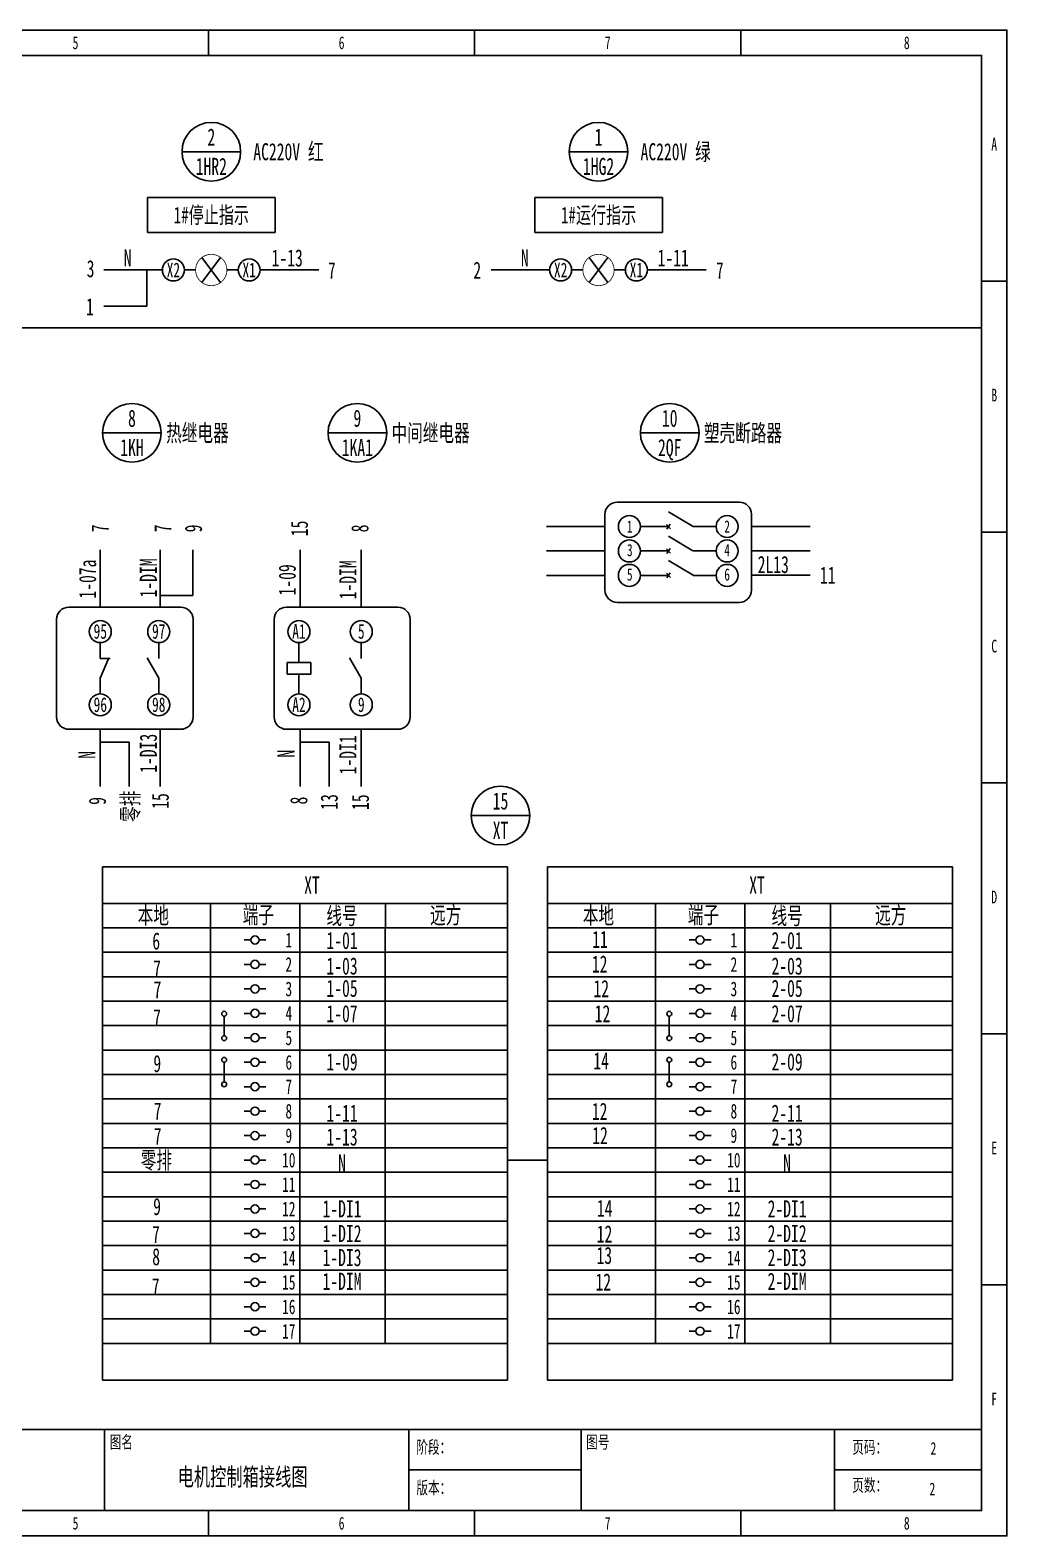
# Model space of a CAD drawing. Header units: millimetres. Extents: x 401220 to 2750366, y -101310 to 943175.
# Drawn here: x 1273953 to 1300607, y -44391 to -3311 of the extents above; entities that cross this region are included whole.
import ezdxf
from ezdxf.enums import TextEntityAlignment as Align

# ---------------------------------------------------------------- set-up
doc = ezdxf.new("R2010")
doc.units = ezdxf.units.MM
doc.styles.add('ROM-S', font='NSimSun.ttf', dxfattribs={"width": 0.67})

msp = doc.modelspace()

# ---------------------------------------------------------------- linework, layer by layer
at = {"ltscale": 4}
for p, q in [((1278821.76611, -4002.49137), (1278821.76611, -3310.90745)), ((1286083.3973, -4002.49137), (1286083.3973, -3310.90745)), ((1293345.02849, -4002.49137), (1293345.02849, -3310.90745)), ((1299915.07576, -10157.58829), (1300606.65968, -10157.58829)), ((1299915.07576, -17004.26912), (1300606.65968, -17004.26912)), ((1299915.07576, -23850.94996), (1300606.65968, -23850.94996)), ((1279976.76572, -28134.114), (1279789.25236, -28134.114)), ((1280201.78175, -28134.114), (1280389.29511, -28134.114)), ((1292121.55742, -28134.114), (1291934.04406, -28134.114)), ((1292346.57345, -28134.114), (1292534.08681, -28134.114)), ((1279976.76573, -28801.10648), (1279789.25237, -28801.10648)), ((1280201.78177, -28801.10648), (1280389.29512, -28801.10648)), ((1292121.55743, -28801.10648), (1291934.04407, -28801.10648)), ((1292346.57347, -28801.10648), (1292534.08682, -28801.10648)), ((1279976.76575, -29468.09897), (1279789.25239, -29468.09897)), ((1280201.78178, -29468.09897), (1280389.29514, -29468.09897)), ((1292121.55745, -29468.09897), (1291934.04409, -29468.09897)), ((1292346.57348, -29468.09897), (1292534.08684, -29468.09897)), ((1279976.76572, -30135.09146), (1279789.25236, -30135.09146)), ((1279976.76572, -30135.09146), (1279789.25236, -30135.09146)), ((1280201.78175, -30135.09146), (1280389.29511, -30135.09146)), ((1280201.78175, -30135.09146), (1280389.29511, -30135.09146)), ((1292121.55742, -30135.09146), (1291934.04406, -30135.09146)), ((1292121.55742, -30135.09146), (1291934.04406, -30135.09146)), ((1292346.57345, -30135.09146), (1292534.08681, -30135.09146)), ((1292346.57345, -30135.09146), (1292534.08681, -30135.09146)), ((1279976.76573, -30802.08394), (1279789.25237, -30802.08394)), ((1280201.78177, -30802.08394), (1280389.29512, -30802.08394)), ((1292121.55743, -30802.08394), (1291934.04407, -30802.08394)), ((1292346.57347, -30802.08394), (1292534.08682, -30802.08394)), ((1299915.07576, -30697.6308), (1300606.65968, -30697.6308)), ((1279976.76575, -31469.07643), (1279789.25239, -31469.07643)), ((1280201.78178, -31469.07643), (1280389.29514, -31469.07643)), ((1292121.55745, -31469.07643), (1291934.04409, -31469.07643)), ((1292346.57348, -31469.07643), (1292534.08684, -31469.07643)), ((1279976.76572, -32136.06892), (1279789.25236, -32136.06892)), ((1280201.78175, -32136.06892), (1280389.29511, -32136.06892)), ((1292121.55742, -32136.06892), (1291934.04406, -32136.06892)), ((1292346.57345, -32136.06892), (1292534.08681, -32136.06892)), ((1279976.76572, -32803.0614), (1279789.25236, -32803.0614)), ((1280201.78175, -32803.0614), (1280389.29511, -32803.0614)), ((1292121.55742, -32803.0614), (1291934.04406, -32803.0614)), ((1292346.57345, -32803.0614), (1292534.08681, -32803.0614)), ((1279976.76581, -33470.05389), (1279789.25245, -33470.05389)), ((1280201.78184, -33470.05389), (1280389.2952, -33470.05389)), ((1292121.55751, -33470.05389), (1291934.04415, -33470.05389)), ((1292346.57354, -33470.05389), (1292534.0869, -33470.05389)), ((1279976.76572, -34137.04638), (1279789.25236, -34137.04638)), ((1280201.78175, -34137.04638), (1280389.29511, -34137.04638)), ((1292121.55742, -34137.04638), (1291934.04406, -34137.04638)), ((1292346.57345, -34137.04638), (1292534.08681, -34137.04638)), ((1279976.76573, -34804.03886), (1279789.25237, -34804.03886)), ((1280201.78177, -34804.03886), (1280389.29512, -34804.03886)), ((1292121.55743, -34804.03886), (1291934.04407, -34804.03886)), ((1292346.57347, -34804.03886), (1292534.08682, -34804.03886)), ((1279976.76575, -35471.03135), (1279789.25239, -35471.03135)), ((1280201.78178, -35471.03135), (1280389.29514, -35471.03135)), ((1292121.55745, -35471.03135), (1291934.04409, -35471.03135)), ((1292346.57348, -35471.03135), (1292534.08684, -35471.03135)), ((1279976.76577, -36138.02384), (1279789.25241, -36138.02384)), ((1280201.7818, -36138.02384), (1280389.29516, -36138.02384)), ((1292121.55747, -36138.02384), (1291934.04411, -36138.02384)), ((1292346.5735, -36138.02384), (1292534.08686, -36138.02384)), ((1279976.76579, -36805.01632), (1279789.25243, -36805.01632)), ((1280201.78182, -36805.01632), (1280389.29518, -36805.01632)), ((1292121.55749, -36805.01632), (1291934.04413, -36805.01632)), ((1292346.57352, -36805.01632), (1292534.08688, -36805.01632)), ((1279976.76581, -37472.00881), (1279789.25245, -37472.00881)), ((1280201.78184, -37472.00881), (1280389.2952, -37472.00881)), ((1292121.55751, -37472.00881), (1291934.04415, -37472.00881)), ((1292346.57354, -37472.00881), (1292534.0869, -37472.00881)), ((1299915.07576, -37544.31164), (1300606.65968, -37544.31164)), ((1279976.76579, -38139.0013), (1279789.25243, -38139.0013)), ((1280201.78182, -38139.0013), (1280389.29518, -38139.0013)), ((1292121.55749, -38139.0013), (1291934.04413, -38139.0013)), ((1292346.57352, -38139.0013), (1292534.08688, -38139.0013)), ((1279976.76581, -38805.99378), (1279789.25245, -38805.99378)), ((1280201.78184, -38805.99378), (1280389.2952, -38805.99378)), ((1292121.55751, -38805.99378), (1291934.04415, -38805.99378)), ((1292346.57354, -38805.99378), (1292534.0869, -38805.99378)), ((1245141.62905, -41486.34), (1299915.07576, -41486.34)), ((1275986.27202, -41486.34), (1275986.27202, -43699.40856)), ((1284285.2791, -41486.34), (1284285.2791, -43699.40856)), ((1288988.04978, -41486.34), (1288988.04978, -43699.40856)), ((1295903.88901, -41486.34), (1295903.88901, -43699.40856)), ((1284285.2791, -42592.87428), (1288988.04978, -42592.87428)), ((1295903.88901, -42592.87428), (1299915.07576, -42592.87428)), ((1278821.76611, -44390.99248), (1278821.76611, -43699.40856)), ((1286083.3973, -44390.99248), (1286083.3973, -43699.40856)), ((1293345.02849, -44390.99248), (1293345.02849, -43699.40856))]:
    msp.add_line(p, q, dxfattribs=at)
for p, q in [((1278097.6969, -6628.52516), (1279697.55342, -6628.52516)), ((1288664.16975, -6628.52516), (1290264.02626, -6628.52516)), ((1277156.16267, -7879.33319), (1280639.08764, -7879.33319)), ((1277156.16267, -8828.37983), (1277156.16267, -7879.33319)), ((1280639.08764, -7879.33319), (1280639.08764, -8828.37983)), ((1287722.63552, -7879.33319), (1291205.56049, -7879.33319)), ((1287722.63552, -8828.37983), (1287722.63552, -7879.33319)), ((1291205.56049, -7879.33319), (1291205.56049, -8828.37983)), ((1280639.08764, -8828.37983), (1277156.16267, -8828.37983)), ((1291205.56049, -8828.37983), (1287722.63552, -8828.37983)), ((1277564.4114, -9854.90262), (1275964.55488, -9854.90262)), ((1277141.32026, -9854.90262), (1277141.32026, -10841.80607)), ((1278163.02469, -9854.90252), (1278363.00694, -9854.90247)), ((1278363.00694, -9854.90247), (1278469.66404, -9854.90247)), ((1278640.3154, -9513.59974), (1279152.26949, -10196.20519)), ((1279322.92085, -9854.90247), (1279429.57795, -9854.90247)), ((1279429.57795, -9854.90247), (1279629.55983, -9854.90252)), ((1280230.83892, -9854.90262), (1281830.69544, -9854.90262)), ((1288130.88424, -9854.90262), (1286531.02772, -9854.90262)), ((1288729.49754, -9854.90252), (1288929.47978, -9854.90247)), ((1288929.47978, -9854.90247), (1289036.13688, -9854.90247)), ((1289206.78825, -9513.59974), (1289718.74233, -10196.20519)), ((1289889.39369, -9854.90247), (1289996.05079, -9854.90247)), ((1289996.05079, -9854.90247), (1290196.03268, -9854.90252)), ((1290797.31177, -9854.90262), (1292397.16828, -9854.90262)), ((1277141.32026, -10841.80607), (1275964.55488, -10841.80607)), ((1245141.62905, -11433.00323), (1299915.07576, -11433.00323)), ((1275931.40263, -14299.94779), (1277531.25915, -14299.94779)), ((1282082.38489, -14299.94779), (1283682.24141, -14299.94779)), ((1290605.64245, -14299.94779), (1292205.49896, -14299.94779)), ((1293305.79731, -16187.19153), (1289972.7629, -16187.19153)), ((1289639.45946, -16520.49497), (1289639.45946, -18589.68711)), ((1291431.40071, -16913.35494), (1291318.4732, -16794.24189)), ((1291420.41474, -16785.27327), (1291330.86912, -16925.91719)), ((1292041.54383, -16853.79842), (1291374.93695, -16453.83429)), ((1293639.10075, -18589.68711), (1293639.10075, -16520.49497)), ((1289639.45946, -16853.79841), (1288039.60294, -16853.79841)), ((1290606.03944, -16853.79842), (1291374.93695, -16853.79842)), ((1292040.83886, -17518.60849), (1291374.23198, -17118.64436)), ((1292672.52077, -16853.79842), (1292041.54383, -16853.79842)), ((1293639.10075, -16851.63226), (1295238.95726, -16851.63226)), ((1275862.81876, -19052.47974), (1275862.81876, -17490.4998)), ((1277502.31223, -19052.47974), (1277502.31223, -17490.4998)), ((1278391.0283, -18731.27874), (1278391.0283, -17490.4998)), ((1281320.07478, -19052.47974), (1281320.07478, -17490.4998)), ((1282984.16571, -19052.47974), (1282984.16571, -17490.4998)), ((1289639.45946, -17520.40529), (1288039.60294, -17520.40529)), ((1290606.03944, -17520.4053), (1291374.93695, -17520.4053)), ((1291430.69574, -17578.16502), (1291317.76822, -17459.05196)), ((1291419.70976, -17450.08334), (1291330.16414, -17590.72726)), ((1292672.52077, -17520.4053), (1292041.54383, -17520.4053)), ((1293639.10075, -17518.23914), (1295238.95726, -17518.23914)), ((1292041.54383, -18185.21537), (1291374.93695, -17785.25124)), ((1289639.45946, -18187.01218), (1288039.60294, -18187.01218)), ((1290606.03944, -18187.01218), (1291374.93695, -18187.01218)), ((1291431.40071, -18244.77189), (1291318.4732, -18125.65884)), ((1291420.41474, -18116.69022), (1291330.86912, -18257.33413)), ((1292672.52077, -18187.01218), (1292041.54383, -18187.01218)), ((1293639.10075, -18184.84602), (1295238.95726, -18184.84602)), ((1277502.31223, -18731.27874), (1278391.0283, -18731.27874)), ((1278065.55809, -19052.47974), (1275009.19531, -19052.47974)), ((1283989.85108, -19052.47974), (1280947.42726, -19052.47974)), ((1289972.7629, -18922.99055), (1293305.79731, -18922.99055)), ((1274675.89205, -19385.78318), (1274675.89205, -22052.21071)), ((1278398.86153, -22052.21071), (1278398.86153, -19385.78318)), ((1280614.12382, -19385.78318), (1280614.12382, -22052.21071)), ((1284323.15452, -22052.21071), (1284323.15452, -19385.78318)), ((1275868.34321, -20022.13436), (1275868.34321, -20188.01717)), ((1277463.12736, -20022.13436), (1277463.12736, -20188.01717)), ((1281288.6715, -20022.13436), (1281288.6715, -20188.01717)), ((1282989.69015, -20022.13436), (1282989.69015, -20188.01717)), ((1275868.34314, -20987.94542), (1276102.63259, -20433.73884)), ((1275868.34321, -20188.01717), (1275868.34318, -20454.65992)), ((1275868.34318, -20454.65992), (1276138.817, -20454.65994)), ((1277463.1273, -20987.94557), (1277143.15604, -20433.73899)), ((1277463.12736, -20188.01731), (1277463.12734, -20454.66006)), ((1281288.6715, -20188.01717), (1281288.67147, -20561.31702)), ((1282989.69009, -20987.94542), (1282669.71883, -20433.73884)), ((1282989.69015, -20188.01717), (1282989.69013, -20454.65992)), ((1280968.70017, -20561.31699), (1280968.70014, -20881.2883)), ((1280968.70014, -20881.2883), (1281608.64275, -20881.28835)), ((1281608.64277, -20561.31705), (1280968.70017, -20561.31699)), ((1281288.67144, -20881.28832), (1281288.67141, -21254.58818)), ((1281608.64275, -20881.28835), (1281608.64277, -20561.31705)), ((1275868.34312, -21254.58818), (1275868.34314, -20987.94542)), ((1275868.34321, -21254.58818), (1275868.34321, -21417.73297)), ((1277463.12728, -21254.58832), (1277463.1273, -20987.94557)), ((1277463.12736, -21254.58818), (1277463.12736, -21417.73297)), ((1281288.6715, -21254.58818), (1281288.6715, -21417.73297)), ((1282989.69007, -21254.58818), (1282989.69009, -20987.94542)), ((1282989.69015, -21254.58818), (1282989.69015, -21417.73297)), ((1278065.55828, -22385.51415), (1275009.19549, -22385.51415)), ((1275862.81876, -23947.49409), (1275862.81876, -22385.51415)), ((1277502.31223, -23947.49409), (1277502.31223, -22385.51415)), ((1280947.42726, -22385.51415), (1283989.85108, -22385.51415)), ((1281320.07478, -23947.49409), (1281320.07478, -22385.51415)), ((1282984.16571, -23947.49409), (1282984.16571, -22385.51415)), ((1275862.81876, -22738.344), (1276656.79407, -22738.344)), ((1276656.79407, -22738.344), (1276656.79407, -23947.49409)), ((1281320.07478, -22738.344), (1282114.05009, -22738.344)), ((1282114.05009, -22738.344), (1282114.05009, -23947.49409)), ((1285989.37956, -24740.98777), (1287589.23608, -24740.98777)), ((1275925.95238, -26134.31597), (1275925.95241, -27134.8047)), ((1275925.95238, -26134.31597), (1286597.83217, -26134.31597)), ((1276308.39185, -26134.31597), (1286980.27164, -26134.31597)), ((1286980.27164, -26134.31597), (1286980.27167, -27134.8047)), ((1288070.74408, -26134.31597), (1288070.74411, -27134.8047)), ((1288070.74408, -26134.31597), (1298742.62387, -26134.31597)), ((1288453.18355, -26134.31597), (1299125.06334, -26134.31597)), ((1299125.06334, -26134.31597), (1299125.06337, -27134.8047)), ((1275925.95241, -27134.8047), (1286980.27167, -27134.8047)), ((1275925.95241, -27134.8047), (1275925.95243, -27801.79718)), ((1278876.61882, -27134.8047), (1278876.61884, -27801.79718)), ((1281310.83551, -27134.8047), (1281310.83553, -27801.79718)), ((1283646.40728, -27134.8047), (1283646.4073, -27801.79718)), ((1286980.27167, -27134.8047), (1286980.27169, -27801.79718)), ((1288070.74411, -27134.8047), (1299125.06337, -27134.8047)), ((1288070.74411, -27134.8047), (1288070.74413, -27801.79718)), ((1291021.41052, -27134.8047), (1291021.41054, -27801.79718)), ((1293455.62721, -27134.8047), (1293455.62723, -27801.79718)), ((1295791.19898, -27134.8047), (1295791.199, -27801.79718)), ((1299125.06337, -27134.8047), (1299125.06339, -27801.79718)), ((1275925.95241, -27801.79718), (1275925.95243, -28468.78967)), ((1275925.95241, -27801.79718), (1275925.95243, -28468.78967)), ((1275925.95241, -27801.79718), (1286597.8322, -27801.79718)), ((1276308.39188, -27801.79718), (1286980.27167, -27801.79718)), ((1278876.61884, -27801.79718), (1278876.61886, -28468.78967)), ((1281310.83553, -27801.79718), (1281310.83555, -28468.78967)), ((1283645.30923, -27801.79718), (1283645.30925, -28468.78967)), ((1286980.27167, -27801.79718), (1286980.27169, -28468.78967)), ((1286980.27167, -27801.79718), (1286980.27169, -28468.78967)), ((1288070.74411, -27801.79718), (1288070.74413, -28468.78967)), ((1288070.74411, -27801.79718), (1288070.74413, -28468.78967)), ((1288070.74411, -27801.79718), (1298742.6239, -27801.79718)), ((1288453.18358, -27801.79718), (1299125.06337, -27801.79718)), ((1291021.41054, -27801.79718), (1291021.41056, -28468.78967)), ((1293455.62723, -27801.79718), (1293455.62725, -28468.78967)), ((1295790.10093, -27801.79718), (1295790.10095, -28468.78967)), ((1299125.06337, -27801.79718), (1299125.06339, -28468.78967)), ((1299125.06337, -27801.79718), (1299125.06339, -28468.78967)), ((1275925.95243, -28468.78967), (1275925.95245, -29135.78216)), ((1275925.95243, -28468.78967), (1275925.95245, -29135.78216)), ((1275925.95243, -28468.78967), (1286597.83222, -28468.78967)), ((1276308.3919, -28468.78967), (1286980.27169, -28468.78967)), ((1278876.61886, -28468.78967), (1278876.61887, -29135.78216)), ((1281310.83555, -28468.78967), (1281310.83556, -29135.78216)), ((1283645.30925, -28468.78967), (1283645.30927, -29135.78216)), ((1286980.27169, -28468.78967), (1286980.2717, -29135.78216)), ((1286980.27169, -28468.78967), (1286980.2717, -29135.78216)), ((1288070.74413, -28468.78967), (1288070.74415, -29135.78216)), ((1288070.74413, -28468.78967), (1288070.74415, -29135.78216)), ((1288070.74413, -28468.78967), (1298742.62392, -28468.78967)), ((1288453.1836, -28468.78967), (1299125.06339, -28468.78967)), ((1291021.41056, -28468.78967), (1291021.41057, -29135.78216)), ((1293455.62725, -28468.78967), (1293455.62727, -29135.78216)), ((1295790.10095, -28468.78967), (1295790.10097, -29135.78216)), ((1299125.06339, -28468.78967), (1299125.0634, -29135.78216)), ((1299125.06339, -28468.78967), (1299125.0634, -29135.78216)), ((1275925.95245, -29135.78216), (1275925.95246, -29802.77464)), ((1275925.95245, -29135.78216), (1275925.95246, -29802.77464)), ((1275925.95245, -29135.78216), (1286597.83224, -29135.78216)), ((1276308.39191, -29135.78216), (1286980.2717, -29135.78216)), ((1278876.61887, -29135.78216), (1278876.61889, -29802.77464)), ((1281310.83556, -29135.78216), (1281310.83558, -29802.77464)), ((1283645.30927, -29135.78216), (1283645.30929, -29802.77464)), ((1286980.2717, -29135.78216), (1286980.27172, -29802.77464)), ((1286980.2717, -29135.78216), (1286980.27172, -29802.77464)), ((1288070.74415, -29135.78216), (1288070.74416, -29802.77464)), ((1288070.74415, -29135.78216), (1288070.74416, -29802.77464)), ((1288070.74415, -29135.78216), (1298742.62394, -29135.78216)), ((1288453.18361, -29135.78216), (1299125.0634, -29135.78216)), ((1291021.41057, -29135.78216), (1291021.41059, -29802.77464)), ((1293455.62727, -29135.78216), (1293455.62728, -29802.77464)), ((1295790.10097, -29135.78216), (1295790.10099, -29802.77464)), ((1299125.0634, -29135.78216), (1299125.06342, -29802.77464)), ((1299125.0634, -29135.78216), (1299125.06342, -29802.77464)), ((1275925.95246, -29802.77464), (1275925.95248, -30469.76713)), ((1275925.95246, -29802.77464), (1275925.95248, -30469.76713)), ((1275925.95246, -29802.77464), (1286597.83225, -29802.77464)), ((1276308.39193, -29802.77464), (1286980.27172, -29802.77464)), ((1278876.61889, -29802.77464), (1278876.61891, -30469.76713)), ((1281310.83558, -29802.77464), (1281310.8356, -30469.76713)), ((1283645.30929, -29802.77464), (1283645.3093, -30469.76713)), ((1286980.27172, -29802.77464), (1286980.27174, -30469.76713)), ((1286980.27172, -29802.77464), (1286980.27174, -30469.76713)), ((1288070.74416, -29802.77464), (1288070.74418, -30469.76713)), ((1288070.74416, -29802.77464), (1288070.74418, -30469.76713)), ((1288070.74416, -29802.77464), (1298742.62395, -29802.77464)), ((1288453.18363, -29802.77464), (1299125.06342, -29802.77464)), ((1291021.41059, -29802.77464), (1291021.41061, -30469.76713)), ((1293455.62728, -29802.77464), (1293455.6273, -30469.76713)), ((1295790.10099, -29802.77464), (1295790.101, -30469.76713)), ((1299125.06342, -29802.77464), (1299125.06344, -30469.76713)), ((1299125.06342, -29802.77464), (1299125.06344, -30469.76713)), ((1279248.58214, -30213.29167), (1279248.58215, -30480.08866)), ((1291393.37384, -30213.29167), (1291393.37385, -30480.08866)), ((1275925.95248, -30469.76713), (1275925.9525, -31136.75962)), ((1275925.95248, -30469.76713), (1275925.9525, -31136.75962)), ((1275925.95248, -30469.76713), (1286597.83227, -30469.76713)), ((1276308.39195, -30469.76713), (1286980.27174, -30469.76713)), ((1278876.61891, -30469.76713), (1278876.61893, -31136.75962)), ((1279248.58217, -30480.08866), (1279248.58216, -30746.88566)), ((1281310.8356, -30469.76713), (1281310.83562, -31136.75962)), ((1283645.3093, -30469.76713), (1283645.30932, -31136.75962)), ((1286980.27174, -30469.76713), (1286980.27176, -31136.75962)), ((1286980.27174, -30469.76713), (1286980.27176, -31136.75962)), ((1288070.74418, -30469.76713), (1288070.7442, -31136.75962)), ((1288070.74418, -30469.76713), (1288070.7442, -31136.75962)), ((1288070.74418, -30469.76713), (1298742.62397, -30469.76713)), ((1288453.18365, -30469.76713), (1299125.06344, -30469.76713)), ((1291021.41061, -30469.76713), (1291021.41063, -31136.75962)), ((1291393.37387, -30480.08866), (1291393.37386, -30746.88566)), ((1293455.6273, -30469.76713), (1293455.62732, -31136.75962)), ((1295790.101, -30469.76713), (1295790.10102, -31136.75962)), ((1299125.06344, -30469.76713), (1299125.06346, -31136.75962)), ((1299125.06344, -30469.76713), (1299125.06346, -31136.75962)), ((1275925.9525, -31136.75962), (1275925.95252, -31803.7521)), ((1275925.9525, -31136.75962), (1275925.95252, -31803.7521)), ((1275925.9525, -31136.75962), (1286597.83229, -31136.75962)), ((1276308.39197, -31136.75962), (1286980.27176, -31136.75962)), ((1278876.61893, -31136.75962), (1278876.61894, -31803.7521)), ((1281310.83562, -31136.75962), (1281310.83564, -31803.7521)), ((1283645.30932, -31136.75962), (1283645.30934, -31803.7521)), ((1286980.27176, -31136.75962), (1286980.27177, -31803.7521)), ((1286980.27176, -31136.75962), (1286980.27177, -31803.7521)), ((1288070.7442, -31136.75962), (1288070.74422, -31803.7521)), ((1288070.7442, -31136.75962), (1288070.74422, -31803.7521)), ((1288070.7442, -31136.75962), (1298742.62399, -31136.75962)), ((1288453.18367, -31136.75962), (1299125.06346, -31136.75962)), ((1291021.41063, -31136.75962), (1291021.41064, -31803.7521)), ((1293455.62732, -31136.75962), (1293455.62734, -31803.7521)), ((1295790.10102, -31136.75962), (1295790.10104, -31803.7521)), ((1299125.06346, -31136.75962), (1299125.06347, -31803.7521)), ((1299125.06346, -31136.75962), (1299125.06347, -31803.7521)), ((1279248.58214, -31471.2611), (1279248.58215, -31738.0581)), ((1291393.37384, -31471.26078), (1291393.37385, -31738.05777)), ((1275925.95252, -31803.7521), (1275925.95254, -32470.74459)), ((1275925.95252, -31803.7521), (1275925.95254, -32470.74459)), ((1275925.95252, -31803.7521), (1286597.83231, -31803.7521)), ((1276308.39199, -31803.7521), (1286980.27177, -31803.7521)), ((1278876.61894, -31803.7521), (1278876.61896, -32470.74459)), ((1279248.58217, -31738.0581), (1279248.58216, -32004.85509)), ((1281310.83564, -31803.7521), (1281310.83565, -32470.74459)), ((1283645.30934, -31803.7521), (1283645.30936, -32470.74459)), ((1286980.27177, -31803.75213), (1286980.27179, -32470.74461)), ((1288070.74422, -31803.7521), (1288070.74424, -32470.74459)), ((1288070.74422, -31803.7521), (1288070.74424, -32470.74459)), ((1288070.74422, -31803.7521), (1298742.62401, -31803.7521)), ((1288453.18369, -31803.7521), (1299125.06347, -31803.7521)), ((1291021.41064, -31803.7521), (1291021.41066, -32470.74459)), ((1291393.37387, -31738.05777), (1291393.37386, -32004.85477)), ((1293455.62734, -31803.7521), (1293455.62735, -32470.74459)), ((1295790.10104, -31803.7521), (1295790.10106, -32470.74459)), ((1299125.06347, -31803.75213), (1299125.06349, -32470.74461)), ((1275925.95254, -32470.74459), (1275925.95255, -33137.73708)), ((1275925.95254, -32470.74459), (1275925.95255, -33137.73708)), ((1275925.95254, -32470.74459), (1286597.83232, -32470.74459)), ((1276308.392, -32470.74459), (1286980.27179, -32470.74459)), ((1278876.61896, -32470.74459), (1278876.61898, -33137.73708)), ((1281310.83565, -32470.74459), (1281310.83567, -33137.73708)), ((1283645.30936, -32470.74459), (1283645.30938, -33137.73708)), ((1286980.27179, -32470.74461), (1286980.27181, -33137.7371)), ((1288070.74424, -32470.74459), (1288070.74425, -33137.73708)), ((1288070.74424, -32470.74459), (1288070.74425, -33137.73708)), ((1288070.74424, -32470.74459), (1298742.62403, -32470.74459)), ((1288453.1837, -32470.74459), (1299125.06349, -32470.74459)), ((1291021.41066, -32470.74459), (1291021.41068, -33137.73708)), ((1293455.62735, -32470.74459), (1293455.62737, -33137.73708)), ((1295790.10106, -32470.74459), (1295790.10108, -33137.73708)), ((1299125.06349, -32470.74461), (1299125.06351, -33137.7371)), ((1275925.95255, -33137.73708), (1275925.95257, -33804.72957)), ((1275925.95255, -33137.73708), (1275925.95257, -33804.72957)), ((1275925.95255, -33137.73708), (1286597.83234, -33137.73708)), ((1276308.39202, -33137.73708), (1286980.27181, -33137.73708)), ((1278876.61898, -33137.73708), (1278876.619, -33804.72957)), ((1281310.83567, -33137.73708), (1281310.83569, -33804.72957)), ((1283645.30938, -33137.73708), (1283645.30939, -33804.72957)), ((1286980.27181, -33137.73708), (1286980.27183, -33804.72957)), ((1286980.27181, -33137.73708), (1286980.27183, -33804.72957)), ((1288070.74425, -33137.73708), (1288070.74427, -33804.72957)), ((1288070.74425, -33137.73708), (1288070.74427, -33804.72957)), ((1288070.74425, -33137.73708), (1298742.62404, -33137.73708)), ((1288453.18372, -33137.73708), (1299125.06351, -33137.73708)), ((1291021.41068, -33137.73708), (1291021.4107, -33804.72957)), ((1293455.62737, -33137.73708), (1293455.62739, -33804.72957)), ((1295790.10108, -33137.73708), (1295790.10109, -33804.72957)), ((1299125.06351, -33137.73708), (1299125.06353, -33804.72957)), ((1299125.06351, -33137.73708), (1299125.06353, -33804.72957)), ((1275925.95257, -33804.72957), (1275925.95259, -34471.72205)), ((1275925.95257, -33804.72957), (1275925.95259, -34471.72205)), ((1275925.95257, -33804.72957), (1286597.83236, -33804.72957)), ((1276308.39204, -33804.72957), (1286980.27183, -33804.72957)), ((1278876.619, -33804.72957), (1278876.61902, -34471.72205)), ((1281310.83569, -33804.72957), (1281310.83571, -34471.72205)), ((1283645.30939, -33804.72957), (1283645.30941, -34471.72205)), ((1286980.27183, -33804.72957), (1286980.27185, -34471.72205)), ((1286980.27183, -33804.72957), (1286980.27185, -34471.72205)), ((1288070.74427, -33804.72957), (1288070.74429, -34471.72205)), ((1288070.74427, -33804.72957), (1288070.74429, -34471.72205)), ((1288070.74427, -33804.72957), (1298742.62406, -33804.72957)), ((1288453.18374, -33804.72957), (1299125.06353, -33804.72957)), ((1291021.4107, -33804.72957), (1291021.41072, -34471.72205)), ((1293455.62739, -33804.72957), (1293455.62741, -34471.72205)), ((1295790.10109, -33804.72957), (1295790.10111, -34471.72205)), ((1299125.06353, -33804.72957), (1299125.06355, -34471.72205)), ((1299125.06353, -33804.72957), (1299125.06355, -34471.72205)), ((1275925.95259, -34471.72205), (1275925.95261, -35138.71454)), ((1275925.95259, -34471.72205), (1275925.95261, -35138.71454)), ((1275925.95259, -34471.72205), (1286597.83238, -34471.72205)), ((1276308.39206, -34471.72205), (1286980.27185, -34471.72205)), ((1278876.61902, -34471.72205), (1278876.61903, -35138.71454)), ((1281310.83571, -34471.72205), (1281310.83573, -35138.71454)), ((1283645.30941, -34471.72205), (1283645.30943, -35138.71454)), ((1286980.27184, -34138.22581), (1288070.74428, -34138.22578)), ((1286980.27185, -34471.72205), (1286980.27186, -35138.71454)), ((1286980.27185, -34471.72205), (1286980.27186, -35138.71454)), ((1288070.74429, -34471.72205), (1288070.74431, -35138.71454)), ((1288070.74429, -34471.72205), (1288070.74431, -35138.71454)), ((1288070.74429, -34471.72205), (1298742.62408, -34471.72205)), ((1288453.18376, -34471.72205), (1299125.06355, -34471.72205)), ((1291021.41072, -34471.72205), (1291021.41073, -35138.71454)), ((1293455.62741, -34471.72205), (1293455.62743, -35138.71454)), ((1295790.10111, -34471.72205), (1295790.10113, -35138.71454)), ((1299125.06355, -34471.72205), (1299125.06356, -35138.71454)), ((1299125.06355, -34471.72205), (1299125.06356, -35138.71454)), ((1275925.95261, -35138.71454), (1275925.95262, -35805.70703)), ((1275925.95261, -35138.71454), (1275925.95262, -35805.70703)), ((1275925.95261, -35138.71454), (1286597.8324, -35138.71454)), ((1276308.39207, -35138.71454), (1286980.27186, -35138.71454)), ((1278876.61903, -35138.71454), (1278876.61905, -35805.70703)), ((1281310.83573, -35138.71454), (1281310.83574, -35805.70703)), ((1283645.30943, -35138.71454), (1283645.30945, -35805.70703)), ((1286980.27186, -35138.71454), (1286980.27188, -35805.70703)), ((1286980.27186, -35138.71454), (1286980.27188, -35805.70703)), ((1288070.74431, -35138.71454), (1288070.74432, -35805.70703)), ((1288070.74431, -35138.71454), (1288070.74432, -35805.70703)), ((1288070.74431, -35138.71454), (1298742.6241, -35138.71454)), ((1288453.18377, -35138.71454), (1299125.06356, -35138.71454)), ((1291021.41073, -35138.71454), (1291021.41075, -35805.70703)), ((1293455.62743, -35138.71454), (1293455.62744, -35805.70703)), ((1295790.10113, -35138.71454), (1295790.10115, -35805.70703)), ((1299125.06356, -35138.71454), (1299125.06358, -35805.70703)), ((1299125.06356, -35138.71454), (1299125.06358, -35805.70703)), ((1275925.95262, -35805.70703), (1286597.83241, -35805.70703)), ((1275925.95262, -35805.70703), (1275925.95264, -36472.69951)), ((1275925.95262, -35805.70703), (1275925.95264, -36472.69951)), ((1275925.95262, -35805.70703), (1286597.83241, -35805.70703)), ((1276308.39209, -35805.70703), (1286980.27188, -35805.70703)), ((1276308.39209, -35805.70703), (1286980.27188, -35805.70703)), ((1278876.61905, -35805.70703), (1278876.61907, -36472.69951)), ((1281310.83574, -35805.70703), (1281310.83576, -36472.69951)), ((1283645.30945, -35805.70703), (1283645.30947, -36472.69951)), ((1286980.27188, -35805.70703), (1286980.2719, -36472.69951)), ((1286980.27188, -35805.70703), (1286980.2719, -36472.69951)), ((1288070.74432, -35805.70703), (1298742.62411, -35805.70703)), ((1288070.74432, -35805.70703), (1288070.74434, -36472.69951)), ((1288070.74432, -35805.70703), (1288070.74434, -36472.69951)), ((1288070.74432, -35805.70703), (1298742.62411, -35805.70703)), ((1288453.18379, -35805.70703), (1299125.06358, -35805.70703)), ((1288453.18379, -35805.70703), (1299125.06358, -35805.70703)), ((1291021.41075, -35805.70703), (1291021.41077, -36472.69951)), ((1293455.62744, -35805.70703), (1293455.62746, -36472.69951)), ((1295790.10115, -35805.70703), (1295790.10117, -36472.69951)), ((1299125.06358, -35805.70703), (1299125.0636, -36472.69951)), ((1299125.06358, -35805.70703), (1299125.0636, -36472.69951)), ((1275925.95264, -36472.69951), (1275925.95266, -37139.692)), ((1275925.95264, -36472.69951), (1275925.95266, -37139.692)), ((1275925.95264, -36472.69951), (1286597.83243, -36472.69951)), ((1276308.39211, -36472.69951), (1286980.2719, -36472.69951)), ((1278876.61907, -36472.69951), (1278876.61909, -37139.692)), ((1281310.83576, -36472.69951), (1281310.83578, -37139.692)), ((1283645.30947, -36472.69951), (1283645.30948, -37139.692)), ((1286980.2719, -36472.69951), (1286980.27192, -37139.692)), ((1286980.2719, -36472.69951), (1286980.27192, -37139.692)), ((1288070.74434, -36472.69951), (1288070.74436, -37139.692)), ((1288070.74434, -36472.69951), (1288070.74436, -37139.692)), ((1288070.74434, -36472.69951), (1298742.62413, -36472.69951)), ((1288453.18381, -36472.69951), (1299125.0636, -36472.69951)), ((1291021.41077, -36472.69951), (1291021.41079, -37139.692)), ((1293455.62746, -36472.69951), (1293455.62748, -37139.692)), ((1295790.10117, -36472.69951), (1295790.10118, -37139.692)), ((1299125.0636, -36472.69951), (1299125.06362, -37139.692)), ((1299125.0636, -36472.69951), (1299125.06362, -37139.692)), ((1275925.95266, -37139.692), (1275925.95268, -37806.68449)), ((1275925.95266, -37139.692), (1275925.95268, -37806.68449)), ((1275925.95266, -37139.692), (1286597.83245, -37139.692)), ((1276308.39213, -37139.692), (1286980.27192, -37139.692)), ((1278876.61909, -37139.692), (1278876.61911, -37806.68449)), ((1281310.83578, -37139.692), (1281310.8358, -37806.68449)), ((1283645.30948, -37139.692), (1283645.3095, -37806.68449)), ((1286980.27192, -37139.692), (1286980.27194, -37806.68449)), ((1286980.27192, -37139.692), (1286980.27194, -37806.68449)), ((1288070.74436, -37139.692), (1288070.74438, -37806.68449)), ((1288070.74436, -37139.692), (1288070.74438, -37806.68449)), ((1288070.74436, -37139.692), (1298742.62415, -37139.692)), ((1288453.18383, -37139.692), (1299125.06362, -37139.692)), ((1291021.41079, -37139.692), (1291021.41081, -37806.68449)), ((1293455.62748, -37139.692), (1293455.6275, -37806.68449)), ((1295790.10118, -37139.692), (1295790.1012, -37806.68449)), ((1299125.06362, -37139.692), (1299125.06364, -37806.68449)), ((1299125.06362, -37139.692), (1299125.06364, -37806.68449)), ((1275925.95264, -37806.68449), (1275925.95266, -38473.67697)), ((1275925.95264, -37806.68449), (1275925.95266, -38473.67697)), ((1275925.95264, -37806.68449), (1286597.83243, -37806.68449)), ((1275925.95268, -37806.68449), (1286597.83247, -37806.68449)), ((1276308.39211, -37806.68449), (1286980.2719, -37806.68449)), ((1276308.39215, -37806.68449), (1286980.27194, -37806.68449)), ((1278876.61907, -37806.68449), (1278876.61909, -38473.67697)), ((1281310.83576, -37806.68449), (1281310.83578, -38473.67697)), ((1283645.30947, -37806.68449), (1283645.30948, -38473.67697)), ((1286980.2719, -37806.68449), (1286980.27192, -38473.67697)), ((1286980.2719, -37806.68449), (1286980.27192, -38473.67697)), ((1288070.74434, -37806.68449), (1288070.74436, -38473.67697)), ((1288070.74434, -37806.68449), (1288070.74436, -38473.67697)), ((1288070.74434, -37806.68449), (1298742.62413, -37806.68449)), ((1288070.74438, -37806.68449), (1298742.62417, -37806.68449)), ((1288453.18381, -37806.68449), (1299125.0636, -37806.68449)), ((1288453.18385, -37806.68449), (1299125.06364, -37806.68449)), ((1291021.41077, -37806.68449), (1291021.41079, -38473.67697)), ((1293455.62746, -37806.68449), (1293455.62748, -38473.67697)), ((1295790.10117, -37806.68449), (1295790.10118, -38473.67697)), ((1299125.0636, -37806.68449), (1299125.06362, -38473.67697)), ((1299125.0636, -37806.68449), (1299125.06362, -38473.67697)), ((1275925.95266, -38473.67697), (1275925.95268, -39140.66946)), ((1275925.95266, -38473.67697), (1275925.95268, -39140.66946)), ((1275925.95266, -38473.67697), (1286597.83245, -38473.67697)), ((1276308.39213, -38473.67697), (1286980.27192, -38473.67697)), ((1278876.61909, -38473.67697), (1278876.61911, -39140.66946)), ((1281310.83578, -38473.67697), (1281310.8358, -39140.66946)), ((1283645.30948, -38473.67697), (1283645.3095, -39140.66946)), ((1286980.27192, -38473.67697), (1286980.27194, -39140.66946)), ((1286980.27192, -38473.67697), (1286980.27194, -39140.66946)), ((1288070.74436, -38473.67697), (1288070.74438, -39140.66946)), ((1288070.74436, -38473.67697), (1288070.74438, -39140.66946)), ((1288070.74436, -38473.67697), (1298742.62415, -38473.67697)), ((1288453.18383, -38473.67697), (1299125.06362, -38473.67697)), ((1291021.41079, -38473.67697), (1291021.41081, -39140.66946)), ((1293455.62748, -38473.67697), (1293455.6275, -39140.66946)), ((1295790.10118, -38473.67697), (1295790.1012, -39140.66946)), ((1299125.06362, -38473.67697), (1299125.06364, -39140.66946)), ((1299125.06362, -38473.67697), (1299125.06364, -39140.66946)), ((1275925.95264, -39140.66946), (1275925.95266, -39807.66195)), ((1275925.95264, -39140.66946), (1275925.95266, -39807.66195)), ((1275925.95268, -39140.66946), (1275925.95271, -40141.15819)), ((1275925.95268, -39140.66946), (1286597.83247, -39140.66946)), ((1276308.39215, -39140.66946), (1286980.27194, -39140.66946)), ((1286980.2719, -39140.66946), (1286980.27192, -39807.66195)), ((1286980.2719, -39140.66946), (1286980.27192, -39807.66195)), ((1286980.27194, -39140.66946), (1286980.27196, -40141.15819)), ((1288070.74434, -39140.66946), (1288070.74436, -39807.66195)), ((1288070.74434, -39140.66946), (1288070.74436, -39807.66195)), ((1288070.74438, -39140.66946), (1288070.74441, -40141.15819)), ((1288070.74438, -39140.66946), (1298742.62417, -39140.66946)), ((1288453.18385, -39140.66946), (1299125.06364, -39140.66946)), ((1299125.0636, -39140.66946), (1299125.06362, -39807.66195)), ((1299125.0636, -39140.66946), (1299125.06362, -39807.66195)), ((1299125.06364, -39140.66946), (1299125.06366, -40141.15819)), ((1275925.95269, -39474.1657), (1275925.95271, -40141.15819)), ((1275925.95269, -39474.1657), (1275925.95271, -40141.15819)), ((1288070.74439, -39474.1657), (1288070.74441, -40141.15819)), ((1288070.74439, -39474.1657), (1288070.74441, -40141.15819)), ((1275925.95271, -40141.15819), (1286597.83249, -40141.15819)), ((1276308.39217, -40141.15819), (1286980.27196, -40141.15819)), ((1288070.74441, -40141.15819), (1298742.62419, -40141.15819)), ((1288453.18387, -40141.15819), (1299125.06366, -40141.15819))]:
    msp.add_line(p, q)
for points in [[(1243620.14442, -44390.99248), (1300606.65968, -44390.99248), (1300606.65968, -3310.90745), (1243620.14442, -3310.90745)], [(1245141.62905, -43699.40856), (1299915.07576, -43699.40856), (1299915.07576, -4002.49137), (1245141.62905, -4002.49137)]]:
    msp.add_lwpolyline(points, close=True, dxfattribs=at)
at = {"const_width": 21.33142}
for points in [[(1278469.66404, -9854.90247, 1), (1279322.92085, -9854.90247, 1)], [(1289036.13688, -9854.90247, 1), (1289889.39369, -9854.90247, 1)]]:
    msp.add_lwpolyline(points, format="xyb", close=True, dxfattribs=at)
for points in [[(1279152.26949, -9513.59974), (1278640.3154, -10196.20519)], [(1289718.74233, -9513.59974), (1289206.78825, -10196.20519)]]:
    msp.add_lwpolyline(points)
for centre, radius in [((1278897.62516, -6628.52516), 799.92826), ((1289464.098, -6628.52516), 799.92826), ((1277863.0516, -9854.90252), 299.9731), ((1279929.53293, -9854.90252), 299.9731), ((1288429.52444, -9854.90252), 299.9731), ((1290496.00578, -9854.90252), 299.9731), ((1276731.33089, -14299.94779), 799.92826), ((1282882.31315, -14299.94779), 799.92826), ((1291405.5707, -14299.94779), 799.92826), ((1290306.06634, -16853.79841), 299.9731), ((1292972.49387, -16853.79841), 299.9731), ((1290306.06634, -17520.40529), 299.9731), ((1292972.49387, -17520.40529), 299.9731), ((1290306.06634, -18187.01218), 299.9731), ((1292972.49387, -18187.01218), 299.9731), ((1275868.34321, -19722.16126), 299.9731), ((1277463.12736, -19722.16126), 299.9731), ((1281288.6715, -19722.16126), 299.9731), ((1282989.69015, -19722.16126), 299.9731), ((1275868.34321, -21717.70606), 299.9731), ((1277463.12736, -21717.70606), 299.9731), ((1281288.6715, -21717.70606), 299.9731), ((1282989.69015, -21717.70606), 299.9731), ((1286789.30782, -24740.98777), 799.92826), ((1279248.58214, -30146.59242), 66.69925), ((1291393.37384, -30146.59242), 66.69925), ((1279248.58216, -30813.58491), 66.69925), ((1291393.37386, -30813.58491), 66.69925), ((1279248.58214, -31404.56186), 66.69925), ((1291393.37384, -31404.56153), 66.69925), ((1279248.58216, -32071.55434), 66.69925), ((1291393.37386, -32071.55402), 66.69925)]:
    msp.add_circle(centre, radius)
at = {"ltscale": 4}
for centre in [(1280089.27373, -28134.114), (1292234.06543, -28134.114), (1280089.27375, -28801.10648), (1292234.06545, -28801.10648), (1280089.27377, -29468.09897), (1292234.06547, -29468.09897), (1280089.27373, -30135.09146), (1280089.27373, -30135.09146), (1292234.06543, -30135.09146), (1292234.06543, -30135.09146), (1280089.27375, -30802.08394), (1292234.06545, -30802.08394), (1280089.27377, -31469.07643), (1292234.06547, -31469.07643), (1280089.27373, -32136.06892), (1292234.06543, -32136.06892), (1280089.27373, -32803.0614), (1292234.06543, -32803.0614), (1280089.27382, -33470.05389), (1292234.06552, -33470.05389), (1280089.27373, -34137.04638), (1292234.06543, -34137.04638), (1280089.27375, -34804.03886), (1292234.06545, -34804.03886), (1280089.27377, -35471.03135), (1292234.06547, -35471.03135), (1280089.27379, -36138.02384), (1292234.06549, -36138.02384), (1280089.2738, -36805.01632), (1292234.0655, -36805.01632), (1280089.27382, -37472.00881), (1292234.06552, -37472.00881), (1280089.2738, -38139.0013), (1292234.0655, -38139.0013), (1280089.27382, -38805.99378), (1292234.06552, -38805.99378)]:
    msp.add_circle(centre, 112.50802, dxfattribs=at)
for centre, start, end in [((1289972.7629, -16520.49497), 90, 180), ((1293305.79731, -16520.49497), 0, 90), ((1289972.7629, -18589.68711), 180, 270), ((1293305.79731, -18589.68711), 270, 0), ((1275009.19549, -19385.78318), 90, 180), ((1278065.55809, -19385.78318), 0, 90), ((1280947.42726, -19385.78318), 90, 180), ((1283989.85108, -19385.78318), 0, 90), ((1275009.19549, -22052.21071), 180, 270), ((1278065.55809, -22052.21071), 270, 0), ((1280947.42726, -22052.21071), 180, 270), ((1283989.85108, -22052.21071), 270, 0)]:
    msp.add_arc(centre, 333.30344, start, end)
for p in [(1278896.29244, -9854.90247), (1289462.76529, -9854.90247)]:
    msp.add_point(p)

# ---------------------------------------------------------------- texts
at = {"style": 'ROM-S', "width": 0.67}
for s, p in [('5', (1275190.95051, -3933.33298)), ('6', (1282452.5817, -3933.33298)), ('7', (1289714.21289, -3933.33298)), ('8', (1297874.90319, -3933.33298)), ('A', (1300260.86772, -6699.66867)), ('B', (1300260.86772, -13546.34951)), ('C', (1300260.86772, -20393.03035)), ('D', (1300260.86772, -27239.71119)), ('E', (1300260.86772, -34086.39202)), ('F', (1300260.86772, -40933.07286)), ('5', (1275190.95051, -44321.83409)), ('6', (1282452.5817, -44321.83409)), ('7', (1289714.21289, -44321.83409)), ('8', (1297874.90319, -44321.83409))]:
    msp.add_text(s, height=346.48355, dxfattribs=at).set_placement(p, align=Align.BOTTOM_CENTER)
for s, height, p in [('2', 466.62482, (1278897.62516, -6228.56103)), ('1', 466.62482, (1289464.098, -6228.56103)), ('1HR2', 466.624817, (1278897.62516, -7028.48929)), ('1HG2', 466.624817, (1289464.098, -7028.48929)), ('1#停止指示', 449.959645, (1278897.62516, -8353.85651)), ('1#运行指示', 449.959645, (1289464.098, -8354.86148)), ('3', 466.62482, (1275603.81187, -9819.81305)), ('X2', 399.964129, (1277863.0516, -9854.90252)), ('X1', 399.964129, (1279929.53293, -9854.90252)), ('7', 449.95965, (1282186.15725, -9870.29141)), ('2', 466.62482, (1286154.125, -9861.65809)), ('X2', 399.964129, (1288429.52444, -9854.90252)), ('X1', 399.964129, (1290496.00578, -9854.90252)), ('7', 449.95965, (1292774.16982, -9870.29141)), ('1', 466.62482, (1275584.84241, -10857.52629)), ('8', 466.62482, (1276731.33089, -13899.98366)), ('9', 466.62482, (1282882.31315, -13899.98366)), ('10', 466.624817, (1291405.5707, -13899.98366)), ('1KH', 466.624817, (1276731.33089, -14699.91192)), ('1KA1', 466.624817, (1282882.31315, -14699.91192)), ('2QF', 466.624817, (1291405.5707, -14699.91192)), ('1', 333.30344, (1290316.41627, -16853.79842)), ('2', 333.30344, (1292972.49387, -16853.79841)), ('3', 333.30344, (1290316.41627, -17496.49078)), ('4', 333.30344, (1292972.49387, -17496.49077)), ('5', 333.30344, (1290316.41627, -18163.09766)), ('6', 333.30344, (1292972.49387, -18163.09765)), ('11', 466.624817, (1295718.11831, -18180.5693)), ('15', 466.624817, (1286789.30782, -24341.02365)), ('XT', 466.624817, (1286789.30782, -25140.9519)), ('XT', 466.894741, (1281644.33176, -26634.56033)), ('XT', 466.894741, (1293789.12346, -26634.56033)), ('6', 466.62482, (1277393.23429, -28160.72324)), ('11', 466.624817, (1289504.41783, -28115.76372)), ('1', 400.19549, (1281011.36981, -28135.29343)), ('1', 400.19549, (1293156.16151, -28135.29343)), ('7', 466.62482, (1277417.14256, -28918.79118)), ('2', 400.19549, (1281011.36983, -28802.28591)), ('12', 466.624817, (1289494.27131, -28789.76593)), ('2', 400.19549, (1293156.16153, -28802.28591)), ('7', 466.62482, (1277428.76046, -29489.88177)), ('3', 400.19549, (1281011.36985, -29469.2784)), ('@N421', 0.133398, (1281310.83556, -29469.2784)), ('12', 466.624817, (1289538.30338, -29460.79222)), ('3', 400.19549, (1293156.16155, -29469.2784)), ('@N421', 0.133398, (1293455.62727, -29469.2784)), ('4', 400.19549, (1281011.36987, -30136.27089)), ('12', 466.624817, (1289571.49425, -30144.05936)), ('4', 400.19549, (1293156.16157, -30136.27089)), ('7', 466.62482, (1277417.14256, -30252.77615)), ('5', 400.19549, (1281011.36988, -30803.26337)), ('5', 400.19549, (1293156.16159, -30803.26337)), ('14', 466.624817, (1289535.20746, -31432.4312)), ('9', 466.62482, (1277422.70809, -31506.94048)), ('6', 400.19549, (1281011.3699, -31470.25586)), ('6', 400.19549, (1293156.1616, -31470.25586)), ('7', 400.19549, (1281011.36992, -32137.24835)), ('7', 400.19549, (1293156.16162, -32137.24835)), ('7', 466.62482, (1277431.16172, -32801.16358)), ('8', 400.19549, (1281011.36994, -32804.24083)), ('12', 466.624817, (1289494.27678, -32807.33991)), ('8', 400.19549, (1293156.16164, -32804.24083)), ('7', 466.62482, (1277435.02341, -33488.89827)), ('12', 466.624817, (1289505.28206, -33467.36404)), ('9', 400.19549, (1281011.36996, -33471.23332)), ('9', 400.19549, (1293156.16166, -33471.23332)), ('10', 400.195492, (1281011.36997, -34138.22581)), ('10', 400.195492, (1293156.16167, -34138.22581)), ('11', 400.195492, (1281011.36999, -34805.2183)), ('11', 400.195492, (1293156.16169, -34805.2183)), ('9', 466.62482, (1277417.73751, -35405.7429)), ('12', 400.195492, (1281011.37001, -35472.21078)), ('14', 466.624817, (1289631.25237, -35452.72234)), ('12', 400.195492, (1293156.16171, -35472.21078)), ('7', 466.62482, (1277387.32657, -36163.063)), ('13', 400.195492, (1281011.37003, -36139.20359)), ('12', 466.624817, (1289626.13776, -36154.30563)), ('13', 400.195492, (1293156.16173, -36139.20327)), ('8', 466.62482, (1277391.83834, -36773.44382)), ('13', 466.624817, (1289622.27448, -36739.72787)), ('14', 400.195492, (1281011.37005, -36806.19608)), ('14', 400.195492, (1293156.16175, -36806.19576)), ('7', 466.62482, (1277380.39083, -37589.69351)), ('15', 400.195492, (1281011.37006, -37473.18857)), ('12', 466.624817, (1289593.11098, -37463.35686)), ('15', 400.195492, (1293156.16176, -37473.18824)), ('16', 400.195492, (1281011.37005, -38140.18106)), ('16', 400.195492, (1293156.16175, -38140.18073)), ('17', 400.195492, (1281011.37006, -38807.17354)), ('17', 400.195492, (1293156.16176, -38807.17322)), ('电机控制箱接线图', 485.076964, (1279752.14032, -42779.69876))]:
    msp.add_text(s, height=height, dxfattribs=at).set_placement(p, align=Align.MIDDLE_CENTER)
for s, p in [(' AC220V 红', (1279830.87479, -6628.52516)), (' AC220V 绿', (1290397.34764, -6628.52516)), ('热继电器', (1277664.58053, -14299.94779)), ('中间继电器', (1283815.56279, -14299.94779)), ('塑壳断路器', (1292338.82034, -14299.94779))]:
    msp.add_text(s, height=466.624817, dxfattribs=at).set_placement(p, align=Align.MIDDLE_LEFT)
for s, height, p in [('N', 466.62482, (1276614.53425, -9759.1717)), ('1-13', 466.624817, (1280968.10416, -9759.1717)), ('N', 466.62482, (1287450.59783, -9759.1717)), ('1-11', 466.624817, (1291500.85128, -9759.1717)), ('2L13', 466.624817, (1294232.17478, -18122.51764)), ('95', 399.964129, (1275868.34321, -19914.66382)), ('97', 399.964129, (1277463.12736, -19914.66382)), ('A1', 399.964129, (1281288.6715, -19914.66382)), ('5', 399.96413, (1282989.69015, -19914.66382)), ('96', 399.964129, (1275868.34321, -21913.80462)), ('98', 399.964129, (1277463.12736, -21913.80462)), ('A2', 399.964129, (1281288.6715, -21913.80462)), ('9', 399.96413, (1282989.69015, -21913.80462)), ('零排', 466.624817, (1277396.92484, -34372.86859)), ('2', 346.48355, (1298601.06631, -42177.92393)), ('2', 346.48355, (1298573.42701, -43284.4582))]:
    msp.add_text(s, height=height, dxfattribs=at).set_placement(p, align=Align.CENTER)
for s, height, rotation, p in [('7', 466.62482, 89.999998457, (1276095.22937, -16905.85931)), ('7', 466.62482, 89.999998457, (1277806.45199, -16905.85931)), ('9', 466.62482, 89.999998457, (1278642.47587, -16905.85931)), ('15', 466.624817, 89.999998457, (1281533.72875, -16905.85931)), ('8', 466.62482, 89.999998457, (1283184.12311, -16905.85931)), ('1-07a', 466.624817, 89.999998457, (1275753.58422, -18288.12025)), ('1-DIM', 466.624817, 89.999998457, (1277410.97995, -18256.69129)), ('1-09', 466.624817, 89.999998457, (1281200.7238, -18308.26946)), ('1-DIM', 466.624817, 89.999998457, (1282856.57165, -18308.26946)), ('1-DI3', 466.624817, 89.999998457, (1277410.97995, -23039.99565)), ('1-DI1', 466.624817, 89.999998457, (1282856.57165, -23084.06832)), ('N', 466.62482, 89.999998457, (1275735.2247, -23084.06832)), ('N', 466.62482, 89.999998457, (1281168.40839, -23051.15432)), ('零排', 466.624817, 89.999998457, (1276918.00371, -24486.10106)), ('15', 466.624817, 89.999998457, (1277736.97979, -24340.95898)), ('13', 466.624817, 89.999998457, (1282345.54319, -24367.18857)), ('15', 466.624817, 89.999998457, (1283196.76387, -24374.1424)), ('9', 466.62482, 89.999998457, (1276019.02766, -24340.10837)), ('8', 466.62482, 89.999998457, (1281515.83696, -24329.7807)), ('本地', 466.894741, 359.999998466, (1277316.61281, -27694.26115)), ('端子', 466.894741, 359.999998466, (1280181.12184, -27681.14698)), ('线号', 466.894741, 359.999998466, (1282464.19999, -27707.66354)), ('远方', 466.894741, 359.999998466, (1285292.90759, -27689.92178)), ('本地', 466.894741, 359.999998466, (1289461.40451, -27694.26115)), ('端子', 466.894741, 359.999998466, (1292325.91354, -27681.14698)), ('线号', 466.894741, 359.999998466, (1294608.99169, -27707.66354)), ('远方', 466.894741, 359.999998466, (1297437.69929, -27689.92178)), ('1-01', 466.894741, 359.999998466, (1282464.19999, -28381.05484)), ('2-01', 466.894741, 359.999998466, (1294608.99169, -28381.05484)), ('1-03', 466.894741, 359.999998466, (1282464.19999, -29077.21938)), ('2-03', 466.894741, 359.999998466, (1294608.99169, -29077.21938)), ('1-05', 466.894741, 359.999998466, (1282464.19999, -29685.21687)), ('2-05', 466.894741, 359.999998466, (1294608.99169, -29685.21687)), ('1-07', 466.894741, 359.999998466, (1282464.19999, -30376.54345)), ('2-07', 466.894741, 359.999998466, (1294608.99169, -30376.54345)), ('1-09', 466.894741, 359.999998466, (1282464.19999, -31691.14192)), ('2-09', 466.894741, 359.999998466, (1294608.99169, -31691.14192)), ('1-11', 466.894741, 359.999998466, (1282464.19999, -33090.24533)), ('2-11', 466.894741, 359.999998466, (1294608.99169, -33090.24533)), ('1-13', 466.894741, 359.999998466, (1282464.19999, -33740.82148)), ('2-13', 466.894741, 359.999998466, (1294608.99169, -33740.82148)), ('N', 466.89474, 359.999998466, (1282464.19992, -34450.13939)), ('N', 466.89474, 359.999998466, (1294608.99162, -34450.13939)), ('1-DI1', 466.894741, 359.999998466, (1282464.19992, -35699.87132)), ('2-DI1', 466.894741, 359.999998466, (1294608.99162, -35699.87132)), ('1-DI2', 466.894741, 359.999998466, (1282464.19992, -36374.94198)), ('2-DI2', 466.894741, 359.999998466, (1294608.99162, -36374.94198)), ('1-DI3', 466.894741, 359.999998466, (1282464.19992, -37031.76805)), ('2-DI3', 466.894741, 359.999998466, (1294608.99162, -37031.76805)), ('1-DIM', 466.894741, 359.999998466, (1282464.19992, -37679.47182)), ('2-DIM', 466.894741, 359.999998466, (1294608.99162, -37679.47182))]:
    msp.add_text(s, height=height, rotation=rotation, dxfattribs=at).set_placement(p, align=Align.CENTER)
for s, p in [('图名', (1276124.58881, -42108.76553)), ('阶段：', (1284492.75428, -42247.08232)), ('图号', (1289126.36656, -42108.76553)), ('页码：', (1296387.99775, -42247.08232)), ('版本：', (1284492.75428, -43353.61659)), ('页数：', (1296387.99775, -43284.4582))]:
    msp.add_text(s, height=346.483545, dxfattribs=at).set_placement(p, align=Align.BOTTOM_LEFT)

doc.saveas('drawing.dxf')
